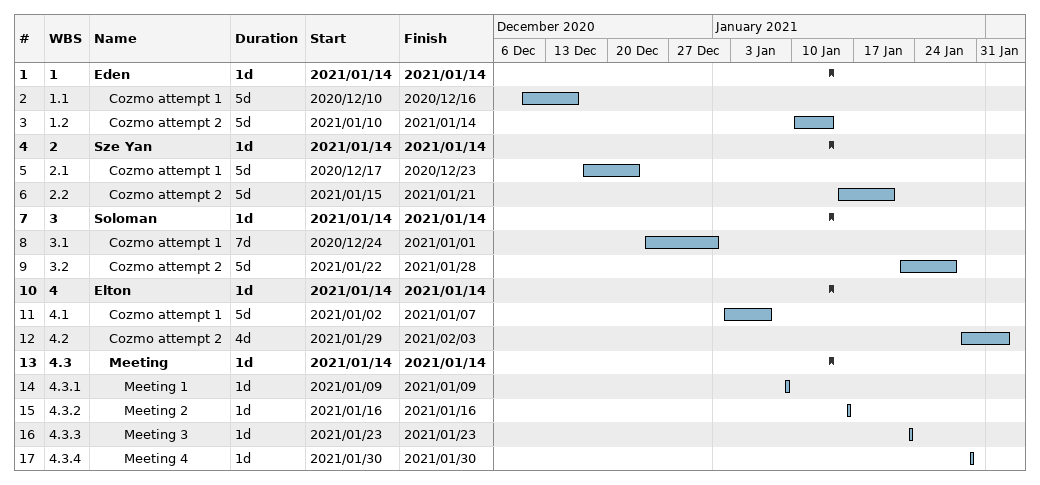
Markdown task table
| ID | WBS | Task | Duration | Start | Finish |
|---|---|---|---|---|---|
| 1 | 1 | **Eden** | 1d | 2021-01-14 | 2021-01-14 |
| 2 | 1.1 | Cozmo attempt 1 | 5d | 2020-12-10 | 2020-12-16 |
| 3 | 1.2 | Cozmo attempt 2 | 5d | 2021-01-10 | 2021-01-14 |
| 4 | 2 | **Sze Yan** | 1d | 2021-01-14 | 2021-01-14 |
| 5 | 2.1 | Cozmo attempt 1 | 5d | 2020-12-17 | 2020-12-23 |
| 6 | 2.2 | Cozmo attempt 2 | 5d | 2021-01-15 | 2021-01-21 |
| 7 | 3 | **Soloman** | 1d | 2021-01-14 | 2021-01-14 |
| 8 | 3.1 | Cozmo attempt 1 | 7d | 2020-12-24 | 2021-01-01 |
| 9 | 3.2 | Cozmo attempt 2 | 5d | 2021-01-22 | 2021-01-28 |
| 10 | 4 | **Elton** | 1d | 2021-01-14 | 2021-01-14 |
| 11 | 4.1 | Cozmo attempt 1 | 5d | 2021-01-02 | 2021-01-07 |
| 12 | 4.2 | Cozmo attempt 2 | 4d | 2021-01-29 | 2021-02-03 |
| 13 | 4.3 | **Meeting** | 1d | 2021-01-14 | 2021-01-14 |
| 14 | 4.3.1 | Meeting 1 | 1d | 2021-01-09 | 2021-01-09 |
| 15 | 4.3.2 | Meeting 2 | 1d | 2021-01-16 | 2021-01-16 |
| 16 | 4.3.3 | Meeting 3 | 1d | 2021-01-23 | 2021-01-23 |
| 17 | 4.3.4 | Meeting 4 | 1d | 2021-01-30 | 2021-01-30 |
